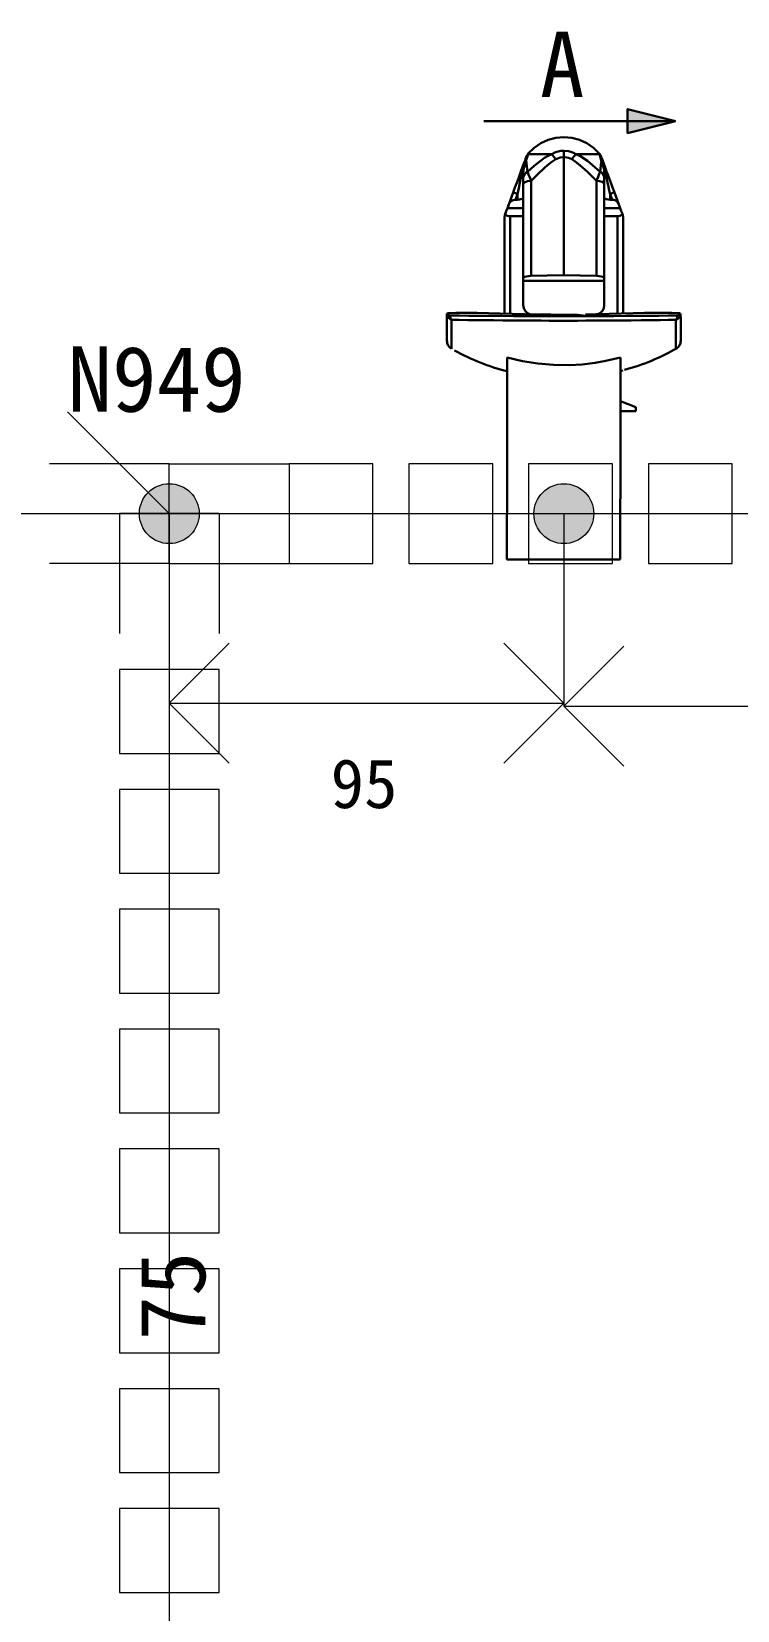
# Model space of a CAD drawing. Header units: millimetres. Extents: x 6 to 3615, y -854 to 0.
# Drawn here: x 1818.8 to 1848.3, y -610.9 to -545.1 of the extents above; entities that cross this region are included whole.
import ezdxf

# ---------------------------------------------------------------- set-up
doc = ezdxf.new("R2010")
doc.units = ezdxf.units.MM
doc.styles.add('4eff5b8b_Style', font='simfang.ttf')

msp = doc.modelspace()

# ---------------------------------------------------------------- hatches: boundary and pattern name
msp.add_hatch(color=256).paths.add_polyline_path([(1843.693, -549.315), (1845.693, -548.815), (1843.693, -548.315)])
h = msp.add_hatch(color=256)
edge = h.paths.add_edge_path()
edge.add_arc((1824.562, -565.193), 1.25, 0, 360)
h = msp.add_hatch(color=256)
edge = h.paths.add_edge_path()
edge.add_arc((1824.562, -565.193), 1.25, 0, 360)
h = msp.add_hatch(color=256)
edge = h.paths.add_edge_path()
edge.add_arc((1841.031, -565.193), 1.25, 0, 360)
h = msp.add_hatch(color=256)
edge = h.paths.add_edge_path()
edge.add_arc((1841.031, -565.193), 1.25, 0, 360)

# ---------------------------------------------------------------- linework, layer by layer
at = {"linetype": 'Continuous', "lineweight": 30}
for p, q in [((1845.693, -548.815), (1843.693, -548.315)), ((1843.693, -548.315), (1843.693, -549.315)), ((1845.693, -548.815), (1843.693, -548.315)), ((1843.693, -548.315), (1843.693, -549.315)), ((1845.693, -548.815), (1843.693, -549.315)), ((1843.693, -549.315), (1845.693, -548.815))]:
    msp.add_line(p, q, dxfattribs=at)
at = {"linetype": 'Continuous', "lineweight": 0}
for p, q in [((1833.062, -563.109), (1829.562, -563.109)), ((1829.562, -563.109), (1829.562, -567.276)), ((1833.062, -567.276), (1833.062, -563.109)), ((1838.062, -563.109), (1834.562, -563.109)), ((1834.562, -563.109), (1834.562, -567.276)), ((1838.062, -567.276), (1838.062, -563.109)), ((1843.062, -563.109), (1839.562, -563.109)), ((1839.562, -563.109), (1839.562, -567.276)), ((1843.062, -567.276), (1843.062, -563.109)), ((1848.062, -563.109), (1844.562, -563.109)), ((1844.562, -563.109), (1844.562, -567.276)), ((1848.062, -567.276), (1848.062, -563.109)), ((1829.562, -567.276), (1833.062, -567.276)), ((1829.562, -567.276), (1829.562, -567.276)), ((1834.562, -567.276), (1838.062, -567.276)), ((1834.562, -567.276), (1834.562, -567.276)), ((1839.562, -567.276), (1843.062, -567.276)), ((1839.562, -567.276), (1839.562, -567.276)), ((1844.562, -567.276), (1848.062, -567.276)), ((1844.562, -567.276), (1844.562, -567.276)), ((1826.646, -571.693), (1822.479, -571.693)), ((1822.479, -571.693), (1822.482, -575.193)), ((1826.646, -575.193), (1826.646, -571.693)), ((1822.482, -575.193), (1826.646, -575.193)), ((1826.646, -575.193), (1826.646, -575.193)), ((1826.646, -576.693), (1822.479, -576.693)), ((1822.479, -576.693), (1822.482, -580.193)), ((1826.646, -580.193), (1826.646, -576.693)), ((1822.482, -580.193), (1826.646, -580.193)), ((1826.646, -580.193), (1826.646, -580.193)), ((1826.646, -581.693), (1822.479, -581.693)), ((1822.479, -581.693), (1822.482, -585.193)), ((1826.646, -585.193), (1826.646, -581.693)), ((1822.482, -585.193), (1826.646, -585.193)), ((1826.646, -585.193), (1826.646, -585.193)), ((1826.646, -586.693), (1822.479, -586.693)), ((1822.479, -586.693), (1822.482, -590.193)), ((1826.646, -590.193), (1826.646, -586.693)), ((1822.482, -590.193), (1826.646, -590.193)), ((1826.646, -590.193), (1826.646, -590.193)), ((1826.646, -591.693), (1822.479, -591.693)), ((1822.479, -591.693), (1822.482, -595.193)), ((1826.646, -595.193), (1826.646, -591.693)), ((1822.482, -595.193), (1826.646, -595.193)), ((1826.646, -595.193), (1826.646, -595.193)), ((1826.646, -596.693), (1822.479, -596.693)), ((1822.479, -596.693), (1822.482, -600.193)), ((1826.646, -600.193), (1826.646, -596.693)), ((1822.482, -600.193), (1826.646, -600.193)), ((1826.646, -600.193), (1826.646, -600.193)), ((1826.646, -601.693), (1822.479, -601.693)), ((1822.479, -601.693), (1822.482, -605.193)), ((1826.646, -605.193), (1826.646, -601.693)), ((1822.482, -605.193), (1826.646, -605.193)), ((1826.646, -605.193), (1826.646, -605.193)), ((1826.646, -606.693), (1822.479, -606.693)), ((1822.479, -606.693), (1822.482, -610.193)), ((1826.646, -610.193), (1826.646, -606.693)), ((1822.482, -610.193), (1826.646, -610.193)), ((1826.646, -610.193), (1826.646, -610.193))]:
    msp.add_line(p, q, dxfattribs=at)
at = {"linetype": 'Continuous', "lineweight": 30}
msp.add_lwpolyline([(1845.693, -548.815), (1843.693, -548.315), (1843.693, -549.315)], close=True, dxfattribs=at)
for points in [[(1837.693, -548.815), (1845.693, -548.815)], [(1840.065, -549.742), (1839.789, -549.932)], [(1840.37, -549.604), (1840.065, -549.742)], [(1840.695, -549.521), (1840.37, -549.604)], [(1841.029, -549.492), (1840.695, -549.521)], [(1841.362, -549.521), (1841.029, -549.492)], [(1841.688, -549.604), (1841.362, -549.521)], [(1841.992, -549.742), (1841.688, -549.604)], [(1842.268, -549.932), (1841.992, -549.742)], [(1839.242, -550.914), (1839.38, -550.542)], [(1839.38, -550.542), (1839.305, -550.74)], [(1839.411, -550.456), (1839.38, -550.542)], [(1839.38, -550.542), (1839.411, -550.456)], [(1839.409, -550.591), (1839.424, -550.581)], [(1839.411, -550.456), (1839.448, -550.357)], [(1839.424, -550.581), (1839.43, -550.578)], [(1839.43, -550.578), (1839.438, -550.576)], [(1839.438, -550.576), (1839.443, -550.573)], [(1839.44, -550.591), (1839.448, -550.581)], [(1839.443, -550.573), (1839.448, -550.573)], [(1839.474, -550.286), (1839.448, -550.357)], [(1839.464, -550.31), (1839.448, -550.357)], [(1839.451, -550.497), (1839.448, -550.573)], [(1839.448, -550.581), (1839.448, -550.573)], [(1839.451, -550.497), (1839.49, -550.362)], [(1839.461, -550.49), (1839.451, -550.497)], [(1839.461, -550.49), (1839.471, -550.56)], [(1839.495, -550.25), (1839.464, -550.31)], [(1839.474, -550.286), (1839.464, -550.31)], [(1839.471, -550.56), (1839.49, -550.703)], [(1839.495, -550.25), (1839.474, -550.286)], [(1839.49, -550.263), (1839.474, -550.286)], [(1839.508, -550.299), (1839.49, -550.362)], [(1839.495, -550.25), (1839.544, -550.172)], [(1839.536, -550.195), (1839.495, -550.25)], [(1839.508, -550.299), (1839.526, -550.232)], [(1839.547, -550.164), (1839.518, -550.214)], [(1839.536, -550.195), (1839.526, -550.232)], [(1839.536, -550.195), (1839.544, -550.172)], [(1839.599, -550.195), (1839.536, -550.195)], [(1839.544, -550.172), (1839.547, -550.164)], [(1839.789, -549.932), (1839.547, -550.164)], [(1839.599, -550.195), (1839.708, -550.195)], [(1839.708, -550.195), (1839.862, -550.195)], [(1839.786, -550.685), (1840.036, -550.484)], [(1839.862, -550.195), (1840.055, -550.195)], [(1840.227, -550.352), (1840.036, -550.484)], [(1840.281, -550.195), (1840.055, -550.195)], [(1840.227, -550.352), (1840.378, -550.266)], [(1840.531, -550.195), (1840.281, -550.195)], [(1840.339, -550.669), (1840.526, -550.518)], [(1840.378, -550.266), (1840.531, -550.195)], [(1840.526, -550.518), (1840.698, -550.406)], [(1840.677, -550.12), (1840.531, -550.195)], [(1840.62, -550.305), (1840.531, -550.195)], [(1840.698, -550.406), (1840.62, -550.305)], [(1840.792, -550.083), (1840.677, -550.12)], [(1840.698, -550.406), (1840.734, -550.388)], [(1840.734, -550.388), (1840.875, -550.339)], [(1840.792, -550.083), (1840.909, -550.062)], [(1840.875, -550.339), (1841.029, -550.323)], [(1840.909, -550.062), (1841.029, -550.055)], [(1841.029, -550.055), (1841.029, -550.18)], [(1841.029, -550.055), (1841.227, -550.076)], [(1841.029, -550.18), (1841.029, -550.323)], [(1841.029, -550.323), (1841.029, -555.245)], [(1841.07, -550.323), (1841.029, -550.323)], [(1841.221, -550.349), (1841.07, -550.323)], [(1841.359, -550.406), (1841.221, -550.349)], [(1841.227, -550.076), (1841.328, -550.102)], [(1841.328, -550.102), (1841.43, -550.143)], [(1841.445, -550.292), (1841.359, -550.406)], [(1841.359, -550.406), (1841.505, -550.5)], [(1841.43, -550.143), (1841.526, -550.195)], [(1841.526, -550.195), (1841.445, -550.292)], [(1841.505, -550.5), (1841.695, -550.651)], [(1841.526, -550.195), (1841.737, -550.297)], [(1841.776, -550.195), (1841.526, -550.195)], [(1841.737, -550.297), (1842.016, -550.479)], [(1841.776, -550.195), (1842.003, -550.195)], [(1842.003, -550.195), (1842.195, -550.195)], [(1842.016, -550.479), (1842.234, -550.656)], [(1842.349, -550.195), (1842.195, -550.195)], [(1842.51, -550.164), (1842.268, -549.932)], [(1842.458, -550.195), (1842.349, -550.195)], [(1842.521, -550.195), (1842.458, -550.195)], [(1842.51, -550.164), (1842.513, -550.172)], [(1842.51, -550.164), (1842.539, -550.214)], [(1842.513, -550.172), (1842.562, -550.25)], [(1842.513, -550.172), (1842.521, -550.195)], [(1842.534, -550.232), (1842.521, -550.195)], [(1842.521, -550.195), (1842.562, -550.25)], [(1842.549, -550.286), (1842.534, -550.232)], [(1842.565, -550.349), (1842.549, -550.286)], [(1842.562, -550.25), (1842.583, -550.286)], [(1842.562, -550.25), (1842.591, -550.31)], [(1842.607, -550.497), (1842.565, -550.349)], [(1842.596, -550.49), (1842.576, -550.638)], [(1842.583, -550.286), (1842.594, -550.31)], [(1842.591, -550.31), (1842.583, -550.286)], [(1842.583, -550.286), (1842.594, -550.31)], [(1842.591, -550.31), (1842.609, -550.359)], [(1842.596, -550.49), (1842.607, -550.497)], [(1842.609, -550.573), (1842.607, -550.497)], [(1842.638, -550.432), (1842.609, -550.359)], [(1842.609, -550.573), (1842.609, -550.578)], [(1842.615, -550.573), (1842.609, -550.573)], [(1842.609, -550.578), (1842.615, -550.589)], [(1842.62, -550.576), (1842.615, -550.573)], [(1842.628, -550.578), (1842.62, -550.576)], [(1842.643, -550.586), (1842.628, -550.578)], [(1842.638, -550.432), (1842.672, -550.523)], [(1842.672, -550.523), (1842.638, -550.432)], [(1842.714, -550.638), (1842.672, -550.523)], [(1839.133, -551.206), (1839.062, -551.393)], [(1839.133, -551.206), (1839.19, -551.049)], [(1839.19, -551.049), (1839.133, -551.206)], [(1839.242, -550.914), (1839.19, -551.049)], [(1839.198, -551.38), (1839.247, -551.13)], [(1839.242, -550.914), (1839.273, -550.828)], [(1839.247, -550.948), (1839.242, -550.914)], [(1839.279, -550.982), (1839.247, -550.948)], [(1839.247, -551.13), (1839.279, -550.982)], [(1839.273, -550.828), (1839.305, -550.74)], [(1839.299, -550.87), (1839.279, -550.982)], [(1839.279, -550.982), (1839.32, -550.982)], [(1839.333, -550.758), (1839.299, -550.87)], [(1839.305, -550.74), (1839.339, -550.669)], [(1839.312, -550.747), (1839.305, -550.74)], [(1839.312, -550.747), (1839.333, -550.758)], [(1839.32, -550.982), (1839.336, -550.982)], [(1839.333, -550.758), (1839.344, -550.727)], [(1839.344, -550.872), (1839.336, -550.982)], [(1839.336, -551.182), (1839.336, -550.982)], [(1839.336, -550.982), (1839.336, -551.448)], [(1839.336, -551.182), (1839.346, -551.109)], [(1839.336, -551.216), (1839.336, -551.182)], [(1839.336, -551.323), (1839.336, -551.216)], [(1839.365, -550.635), (1839.339, -550.669)], [(1839.344, -550.727), (1839.388, -550.643)], [(1839.365, -550.677), (1839.344, -550.727)], [(1839.359, -550.781), (1839.344, -550.872)], [(1839.383, -551.039), (1839.346, -551.109)], [(1839.385, -550.703), (1839.359, -550.781)], [(1839.365, -550.635), (1839.393, -550.604)], [(1839.44, -550.977), (1839.383, -551.039)], [(1839.422, -550.63), (1839.385, -550.703)], [(1839.388, -550.643), (1839.409, -550.615)], [(1839.393, -550.604), (1839.409, -550.591)], [(1839.409, -550.615), (1839.419, -550.604)], [(1839.419, -550.604), (1839.427, -550.599)], [(1839.427, -550.615), (1839.422, -550.63)], [(1839.422, -550.63), (1839.427, -550.62)], [(1839.427, -550.599), (1839.43, -550.596)], [(1839.427, -550.62), (1839.438, -550.599)], [(1839.432, -550.607), (1839.427, -550.615)], [(1839.43, -550.596), (1839.432, -550.596)], [(1839.432, -550.596), (1839.432, -550.599)], [(1839.432, -550.599), (1839.432, -550.607)], [(1839.438, -550.599), (1839.44, -550.591)], [(1839.516, -550.93), (1839.44, -550.977)], [(1839.49, -550.703), (1839.516, -550.93)], [(1839.516, -550.93), (1839.786, -550.685)], [(1839.523, -550.948), (1839.516, -550.93)], [(1839.562, -551.044), (1839.523, -550.948)], [(1839.609, -551.164), (1839.562, -551.044)], [(1839.661, -551.305), (1839.609, -551.164)], [(1839.661, -551.305), (1839.927, -551.044)], [(1839.927, -551.044), (1840.237, -550.758)], [(1840.237, -550.758), (1840.339, -550.669)], [(1841.695, -550.651), (1842.021, -550.94)], [(1842.021, -550.94), (1842.396, -551.305)], [(1842.234, -550.656), (1842.542, -550.93)], [(1842.406, -551.273), (1842.458, -551.138)], [(1842.458, -551.138), (1842.503, -551.023)], [(1842.503, -551.023), (1842.542, -550.93)], [(1842.542, -550.93), (1842.555, -550.828)], [(1842.542, -550.93), (1842.62, -550.979)], [(1842.555, -550.828), (1842.576, -550.638)], [(1842.615, -550.589), (1842.62, -550.599)], [(1842.62, -550.599), (1842.628, -550.615)], [(1842.677, -551.042), (1842.62, -550.979)], [(1842.625, -550.599), (1842.625, -550.596)], [(1842.628, -550.596), (1842.625, -550.596)], [(1842.625, -550.599), (1842.625, -550.607)], [(1842.625, -550.607), (1842.635, -550.63)], [(1842.63, -550.599), (1842.628, -550.596)], [(1842.628, -550.615), (1842.635, -550.63)], [(1842.633, -550.599), (1842.63, -550.599)], [(1842.638, -550.604), (1842.633, -550.599)], [(1842.672, -550.706), (1842.635, -550.63)], [(1842.638, -550.604), (1842.646, -550.615)], [(1842.643, -550.586), (1842.659, -550.599)], [(1842.654, -550.622), (1842.646, -550.615)], [(1842.68, -550.659), (1842.654, -550.622)], [(1842.685, -550.628), (1842.659, -550.599)], [(1842.672, -550.706), (1842.698, -550.789)], [(1842.711, -551.112), (1842.677, -551.042)], [(1842.724, -550.758), (1842.68, -550.659)], [(1842.711, -550.661), (1842.685, -550.628)], [(1842.698, -550.789), (1842.716, -550.88)], [(1842.753, -550.74), (1842.711, -550.661)], [(1842.721, -551.182), (1842.711, -551.112)], [(1842.815, -550.914), (1842.714, -550.638)], [(1842.753, -550.74), (1842.714, -550.638)], [(1842.721, -550.982), (1842.716, -550.88)], [(1842.721, -550.982), (1842.721, -551.182)], [(1842.737, -550.982), (1842.721, -550.982)], [(1842.721, -551.182), (1842.721, -551.281)], [(1842.724, -550.758), (1842.745, -550.747)], [(1842.758, -550.87), (1842.724, -550.758)], [(1842.779, -550.982), (1842.737, -550.982)], [(1842.745, -550.747), (1842.753, -550.74)], [(1842.768, -550.789), (1842.753, -550.74)], [(1842.779, -550.982), (1842.758, -550.87)], [(1842.815, -550.914), (1842.768, -550.789)], [(1842.812, -550.945), (1842.779, -550.982)], [(1842.818, -551.172), (1842.779, -550.982)], [(1842.815, -550.914), (1842.812, -550.945)], [(1842.839, -550.977), (1842.815, -550.914)], [(1842.859, -551.38), (1842.818, -551.172)], [(1842.898, -551.135), (1842.839, -550.977)], [(1842.964, -551.31), (1842.898, -551.135)], [(1838.914, -551.794), (1838.674, -552.443)], [(1838.99, -551.594), (1838.914, -551.794)], [(1838.914, -551.794), (1838.94, -551.802)], [(1838.94, -551.802), (1839.008, -551.828)], [(1839.062, -551.393), (1838.99, -551.594)], [(1839.008, -551.828), (1839.099, -551.862)], [(1839.099, -551.862), (1839.01, -552.102)], [(1839.151, -551.609), (1839.099, -551.862)], [(1839.099, -551.862), (1839.099, -552.102)], [(1839.198, -551.38), (1839.151, -551.609)], [(1839.336, -551.448), (1839.336, -551.323)], [(1839.336, -551.448), (1839.357, -551.401)], [(1839.336, -555.375), (1839.336, -551.448)], [(1839.357, -551.401), (1839.419, -551.359)], [(1839.516, -551.326), (1839.419, -551.359)], [(1839.516, -551.326), (1839.635, -551.305)], [(1839.635, -551.305), (1839.661, -551.305)], [(1839.661, -555.276), (1839.661, -551.305)], [(1842.396, -551.305), (1842.406, -551.273)], [(1842.396, -555.276), (1842.396, -551.305)], [(1842.523, -551.32), (1842.396, -551.305)], [(1842.63, -551.354), (1842.523, -551.32)], [(1842.698, -551.398), (1842.63, -551.354)], [(1842.698, -551.398), (1842.721, -551.448)], [(1842.721, -551.281), (1842.721, -551.401)], [(1842.721, -551.401), (1842.721, -551.448)], [(1842.721, -552.341), (1842.721, -551.448)], [(1842.721, -551.448), (1842.721, -555.375)], [(1842.898, -551.562), (1842.859, -551.38)], [(1842.927, -551.706), (1842.898, -551.562)], [(1842.958, -551.862), (1842.927, -551.706)], [(1842.958, -551.862), (1843.049, -551.828)], [(1842.958, -551.862), (1843.047, -552.102)], [(1842.958, -552.102), (1842.958, -551.862)], [(1843.049, -551.542), (1842.964, -551.31)], [(1842.964, -551.31), (1843.049, -551.542)], [(1843.143, -551.794), (1843.049, -551.542)], [(1843.049, -551.828), (1843.117, -551.802)], [(1843.143, -551.794), (1843.117, -551.802)], [(1843.383, -552.443), (1843.143, -551.794)], [(1838.628, -552.57), (1838.674, -552.443)], [(1838.724, -552.312), (1838.674, -552.443)], [(1839.336, -552.443), (1838.674, -552.443)], [(1838.768, -552.221), (1838.724, -552.312)], [(1838.833, -552.151), (1838.768, -552.221)], [(1838.919, -552.112), (1838.833, -552.151)], [(1839.01, -552.102), (1838.919, -552.112)], [(1839.01, -552.102), (1839.099, -552.102)], [(1839.174, -552.094), (1839.099, -552.102)], [(1839.174, -552.094), (1839.24, -552.078)], [(1839.24, -552.078), (1839.289, -552.062)], [(1839.289, -552.062), (1839.323, -552.049)], [(1839.323, -552.049), (1839.336, -552.049)], [(1839.336, -552.049), (1839.336, -552.081)], [(1839.336, -552.143), (1839.336, -552.164)], [(1842.734, -552.049), (1842.721, -552.049)], [(1842.721, -552.081), (1842.721, -552.078)], [(1842.721, -552.115), (1842.721, -552.081)], [(1842.721, -552.341), (1842.721, -552.326)], [(1843.383, -552.443), (1842.721, -552.443)], [(1842.768, -552.062), (1842.734, -552.049)], [(1842.818, -552.078), (1842.768, -552.062)], [(1842.885, -552.094), (1842.818, -552.078)], [(1842.958, -552.102), (1842.885, -552.094)], [(1842.958, -552.102), (1843.047, -552.102)], [(1843.047, -552.102), (1843.109, -552.107)], [(1843.109, -552.107), (1843.159, -552.12)], [(1843.159, -552.12), (1843.245, -552.167)], [(1843.245, -552.167), (1843.299, -552.24)], [(1843.344, -552.339), (1843.299, -552.24)], [(1843.344, -552.339), (1843.383, -552.443)], [(1843.43, -552.57), (1843.383, -552.443)], [(1838.562, -552.742), (1838.549, -552.826)], [(1838.549, -556.841), (1838.549, -552.826)], [(1838.562, -552.742), (1838.628, -552.57)], [(1838.583, -552.688), (1838.562, -552.742)], [(1838.583, -552.688), (1838.628, -552.57)], [(1838.641, -552.75), (1838.583, -552.688)], [(1838.732, -552.779), (1838.641, -552.75)], [(1838.732, -552.779), (1838.784, -552.784)], [(1839.336, -552.784), (1838.784, -552.784)], [(1838.784, -556.849), (1838.784, -552.784)], [(1843.273, -552.784), (1842.721, -552.784)], [(1843.273, -552.784), (1843.375, -552.768)], [(1843.273, -556.849), (1843.273, -552.784)], [(1843.375, -552.768), (1843.451, -552.721)], [(1843.474, -552.688), (1843.43, -552.57)], [(1843.474, -552.688), (1843.451, -552.721)], [(1843.474, -552.688), (1843.495, -552.742)], [(1843.495, -552.742), (1843.508, -552.826)], [(1843.508, -556.841), (1843.508, -552.826)], [(1839.352, -555.349), (1839.336, -555.375)], [(1839.336, -555.477), (1839.336, -555.375)], [(1839.336, -555.375), (1839.336, -555.477)], [(1841.029, -555.477), (1839.336, -555.477)], [(1839.336, -556.5), (1839.336, -555.477)], [(1839.396, -555.32), (1839.352, -555.349)], [(1839.466, -555.299), (1839.396, -555.32)], [(1839.557, -555.284), (1839.466, -555.299)], [(1839.661, -555.276), (1839.557, -555.284)], [(1840.341, -555.253), (1839.661, -555.276)], [(1841.029, -555.245), (1840.341, -555.253)], [(1841.716, -555.253), (1841.029, -555.245)], [(1841.029, -555.477), (1842.721, -555.477)], [(1842.396, -555.276), (1841.716, -555.253)], [(1842.5, -555.284), (1842.396, -555.276)], [(1842.591, -555.299), (1842.5, -555.284)], [(1842.661, -555.32), (1842.591, -555.299)], [(1842.706, -555.349), (1842.661, -555.32)], [(1842.721, -555.375), (1842.706, -555.349)], [(1842.721, -555.375), (1842.721, -555.477)], [(1842.721, -555.477), (1842.721, -556.5)], [(1839.354, -556.622), (1839.336, -556.5)], [(1842.703, -556.622), (1842.721, -556.5)], [(1836.151, -556.87), (1836.146, -557.062)], [(1836.146, -557.062), (1836.146, -557.299)], [(1836.146, -557.062), (1836.146, -557.273)], [(1836.161, -556.849), (1836.151, -556.87)], [(1836.177, -556.956), (1836.151, -556.87)], [(1836.161, -556.849), (1836.206, -556.833)], [(1836.221, -557.023), (1836.177, -556.956)], [(1836.521, -556.82), (1836.206, -556.833)], [(1836.206, -556.833), (1836.208, -556.846)], [(1836.208, -556.846), (1836.219, -556.867)], [(1836.219, -556.867), (1836.232, -556.885)], [(1836.221, -557.023), (1836.281, -557.073)], [(1836.232, -556.885), (1836.247, -556.904)], [(1836.247, -556.904), (1836.276, -556.922)], [(1836.276, -556.922), (1836.289, -556.924)], [(1836.281, -557.073), (1836.346, -557.104)], [(1836.289, -556.924), (1836.661, -556.93)], [(1836.292, -556.974), (1836.289, -556.924)], [(1836.302, -557.023), (1836.292, -556.974)], [(1836.323, -557.068), (1836.302, -557.023)], [(1836.346, -557.104), (1836.323, -557.068)], [(1836.346, -557.104), (1836.664, -557.109)], [(1836.346, -557.385), (1836.346, -557.104)], [(1836.521, -556.82), (1836.859, -556.815)], [(1836.661, -556.93), (1837.068, -556.935)], [(1836.664, -557.109), (1837.029, -557.117)], [(1837.219, -556.815), (1836.859, -556.815)], [(1837.029, -557.117), (1837.333, -557.122)], [(1837.068, -556.935), (1837.5, -556.938)], [(1837.219, -556.815), (1837.414, -556.818)], [(1837.333, -557.122), (1837.589, -557.125)], [(1837.88, -556.826), (1837.414, -556.818)], [(1837.5, -556.938), (1837.958, -556.943)], [(1837.589, -557.125), (1837.841, -557.128)], [(1837.841, -557.128), (1838.089, -557.128)], [(1838.37, -556.839), (1837.88, -556.826)], [(1838.438, -556.945), (1837.958, -556.943)], [(1838.089, -557.128), (1838.479, -557.133)], [(1838.88, -556.852), (1838.37, -556.839)], [(1838.932, -556.948), (1838.438, -556.945)], [(1838.479, -557.133), (1838.964, -557.135)], [(1839.404, -556.867), (1838.88, -556.852)], [(1839.445, -556.951), (1838.932, -556.948)], [(1838.964, -557.135), (1839.255, -557.138)], [(1839.255, -557.138), (1839.727, -557.141)], [(1839.411, -556.732), (1839.354, -556.622)], [(1839.365, -556.651), (1839.354, -556.622)], [(1839.411, -556.732), (1839.354, -556.622)], [(1839.94, -556.88), (1839.404, -556.867)], [(1839.451, -556.779), (1839.411, -556.732)], [(1839.411, -556.732), (1839.5, -556.818)], [(1839.5, -556.818), (1839.411, -556.732)], [(1839.966, -556.953), (1839.445, -556.951)], [(1839.5, -556.818), (1839.602, -556.872)], [(1839.604, -556.872), (1839.5, -556.818)], [(1839.602, -556.872), (1839.578, -556.862)], [(1839.727, -557.141), (1840.078, -557.141)], [(1840.482, -556.888), (1839.94, -556.88)], [(1840.495, -556.958), (1839.966, -556.953)], [(1840.078, -557.141), (1840.417, -557.143)], [(1840.417, -557.143), (1840.734, -557.143)], [(1841.026, -556.893), (1840.482, -556.888)], [(1841.029, -556.958), (1840.495, -556.958)], [(1840.734, -557.143), (1841.029, -557.143)], [(1841.482, -556.891), (1841.026, -556.893)], [(1841.56, -556.958), (1841.029, -556.958)], [(1841.029, -557.143), (1841.302, -557.143)], [(1841.302, -557.143), (1841.602, -557.143)], [(1842.091, -556.953), (1841.482, -556.891)], [(1842.091, -556.953), (1841.56, -556.958)], [(1841.602, -557.143), (1841.951, -557.141)], [(1842.385, -556.875), (1841.935, -556.883)], [(1841.951, -557.141), (1842.331, -557.138)], [(1842.091, -556.953), (1842.612, -556.951)], [(1842.331, -557.138), (1842.799, -557.135)], [(1842.922, -556.859), (1842.385, -556.875)], [(1842.56, -556.818), (1842.453, -556.872)], [(1842.456, -556.872), (1842.56, -556.818)], [(1842.479, -556.862), (1842.456, -556.872)], [(1842.56, -556.818), (1842.646, -556.729)], [(1842.646, -556.729), (1842.56, -556.818)], [(1842.56, -556.818), (1842.607, -556.779)], [(1842.612, -556.951), (1843.122, -556.948)], [(1842.703, -556.622), (1842.646, -556.729)], [(1842.703, -556.622), (1842.646, -556.729)], [(1842.646, -556.729), (1842.693, -556.651)], [(1842.799, -557.135), (1843.219, -557.133)], [(1843.43, -556.844), (1842.922, -556.859)], [(1843.62, -556.945), (1843.122, -556.948)], [(1843.219, -557.133), (1843.578, -557.13)], [(1843.922, -556.831), (1843.43, -556.844)], [(1843.578, -557.13), (1843.844, -557.13)], [(1843.62, -556.945), (1844.099, -556.943)], [(1843.844, -557.13), (1844.255, -557.128)], [(1844.393, -556.82), (1843.922, -556.831)], [(1844.099, -556.943), (1844.557, -556.938)], [(1844.255, -557.128), (1844.354, -557.125)], [(1844.354, -557.125), (1844.724, -557.122)], [(1844.839, -556.815), (1844.393, -556.82)], [(1844.557, -556.938), (1844.99, -556.935)], [(1844.724, -557.122), (1845.07, -557.117)], [(1844.839, -556.815), (1845.198, -556.815)], [(1844.99, -556.935), (1845.396, -556.93)], [(1845.07, -557.117), (1845.383, -557.112)], [(1845.536, -556.82), (1845.198, -556.815)], [(1845.383, -557.112), (1845.711, -557.104)], [(1845.396, -556.93), (1845.768, -556.924)], [(1845.536, -556.82), (1845.852, -556.833)], [(1845.734, -557.068), (1845.711, -557.104)], [(1845.776, -557.073), (1845.711, -557.104)], [(1845.711, -557.104), (1845.711, -557.318)], [(1845.755, -557.023), (1845.734, -557.068)], [(1845.766, -556.974), (1845.755, -557.023)], [(1845.766, -556.974), (1845.768, -556.924)], [(1845.768, -556.924), (1845.797, -556.914)], [(1845.836, -557.023), (1845.776, -557.073)], [(1845.797, -556.914), (1845.815, -556.904)], [(1845.815, -556.904), (1845.828, -556.888)], [(1845.828, -556.888), (1845.841, -556.87)], [(1845.88, -556.956), (1845.836, -557.023)], [(1845.841, -556.87), (1845.849, -556.846)], [(1845.849, -556.846), (1845.852, -556.833)], [(1845.852, -556.833), (1845.888, -556.844)], [(1845.906, -556.87), (1845.88, -556.956)], [(1845.888, -556.844), (1845.906, -556.87)], [(1845.911, -557.062), (1845.906, -556.87)], [(1845.911, -557.206), (1845.911, -557.062)], [(1845.911, -557.062), (1845.911, -557.273)], [(1836.146, -557.5), (1836.146, -557.273)], [(1836.146, -557.299), (1836.146, -557.273)], [(1836.146, -557.299), (1836.146, -557.5)], [(1836.146, -557.5), (1836.146, -557.664)], [(1836.146, -557.664), (1836.146, -557.802)], [(1836.146, -557.771), (1836.146, -557.755)], [(1836.146, -557.773), (1836.146, -557.771)], [(1836.146, -557.896), (1836.146, -557.802)], [(1836.146, -557.802), (1836.146, -557.896)], [(1836.346, -557.549), (1836.346, -557.385)], [(1836.346, -557.672), (1836.346, -557.549)], [(1836.346, -557.672), (1836.346, -557.789)], [(1836.346, -557.901), (1836.346, -557.789)], [(1845.711, -557.529), (1845.711, -557.318)], [(1845.711, -557.724), (1845.711, -557.529)], [(1845.711, -557.893), (1845.711, -557.724)], [(1845.911, -557.339), (1845.911, -557.206)], [(1845.911, -557.273), (1845.911, -557.339)], [(1845.911, -557.456), (1845.911, -557.339)], [(1845.911, -557.562), (1845.911, -557.456)], [(1845.911, -557.656), (1845.911, -557.562)], [(1845.911, -557.589), (1845.911, -557.737)], [(1845.911, -557.737), (1845.911, -557.656)], [(1845.911, -557.737), (1845.911, -557.656)], [(1845.911, -557.805), (1845.911, -557.737)], [(1845.911, -557.805), (1845.911, -557.862)], [(1845.911, -557.862), (1845.911, -557.805)], [(1836.146, -557.951), (1836.146, -557.896)], [(1836.146, -557.896), (1836.146, -557.951)], [(1836.146, -557.951), (1836.146, -557.961)], [(1836.146, -557.951), (1836.146, -557.961)], [(1836.146, -557.956), (1836.146, -557.961)], [(1836.146, -557.961), (1836.154, -558.026)], [(1836.159, -558.076), (1836.146, -557.961)], [(1836.146, -557.961), (1836.159, -558.076)], [(1836.159, -558.076), (1836.201, -558.172)], [(1836.201, -558.172), (1836.266, -558.255)], [(1836.266, -558.255), (1836.346, -558.318)], [(1836.346, -558.044), (1836.346, -557.901)], [(1836.346, -558.169), (1836.346, -558.044)], [(1836.346, -558.169), (1836.346, -558.24)], [(1836.346, -558.24), (1836.346, -558.276)], [(1836.346, -558.31), (1836.346, -558.276)], [(1836.346, -558.31), (1836.346, -558.318)], [(1845.711, -558.003), (1845.711, -557.893)], [(1845.711, -558.003), (1845.711, -558.091)], [(1845.711, -558.091), (1845.711, -558.214)], [(1845.711, -558.214), (1845.711, -558.276)], [(1845.792, -558.255), (1845.711, -558.318)], [(1845.711, -558.276), (1845.711, -558.31)], [(1845.711, -558.31), (1845.711, -558.318)], [(1845.792, -558.255), (1845.857, -558.172)], [(1845.898, -558.076), (1845.857, -558.172)], [(1845.898, -558.076), (1845.911, -557.961)], [(1845.911, -557.961), (1845.904, -558.026)], [(1845.911, -557.862), (1845.911, -557.906)], [(1845.911, -557.906), (1845.911, -557.862)], [(1845.911, -557.906), (1845.911, -557.938)], [(1845.911, -557.956), (1845.911, -557.938)], [(1845.911, -557.956), (1845.911, -557.961)], [(1845.911, -557.956), (1845.911, -557.961)], [(1838.667, -558.682), (1839.305, -558.831)], [(1838.667, -558.682), (1838.667, -563.13)], [(1838.667, -558.682), (1838.667, -558.875)], [(1838.667, -558.875), (1838.667, -559.021)], [(1838.667, -559.021), (1838.667, -559.094)], [(1838.667, -559.094), (1838.667, -559.12)], [(1839.305, -558.831), (1839.951, -558.932)], [(1839.951, -558.932), (1840.602, -558.987)], [(1840.602, -558.987), (1841.255, -558.995)], [(1841.255, -558.995), (1841.794, -558.964)], [(1841.794, -558.964), (1842.333, -558.901)], [(1842.333, -558.901), (1842.784, -558.823)], [(1843.391, -558.682), (1842.784, -558.823)], [(1843.391, -562.979), (1843.391, -558.682)], [(1843.391, -558.979), (1843.391, -558.938)], [(1843.391, -558.979), (1843.391, -559.482)], [(1843.391, -559.034), (1843.391, -558.979)], [(1838.667, -559.37), (1838.667, -559.482)], [(1843.391, -559.245), (1843.487, -559.219)], [(1843.391, -559.227), (1843.391, -559.219)], [(1843.391, -560.5), (1844.036, -560.755)], [(1843.391, -562.057), (1843.391, -560.562)], [(1843.391, -560.917), (1844.036, -560.917)], [(1844.036, -560.755), (1844.036, -560.917)], [(1843.391, -562.057), (1843.385, -567.104)], [(1838.667, -563.208), (1838.656, -567.107)], [(1838.667, -563.13), (1838.664, -563.208)], [(1838.667, -563.208), (1838.664, -563.208)], [(1843.385, -567.104), (1838.656, -567.107)]]:
    msp.add_lwpolyline(points, dxfattribs=at)
at = {"linetype": 'Continuous', "lineweight": 13}
for points in [[(1824.562, -565.193), (1820.312, -560.943)], [(1679.562, -565.193), (1824.562, -565.193)], [(1824.562, -565.193), (1824.562, -573.099)], [(1824.562, -565.193), (1824.562, -630.193)], [(1824.562, -565.193), (1974.562, -565.193)], [(1841.031, -565.193), (1841.031, -573.227)], [(1841.031, -565.193), (1841.031, -573.099)], [(1824.562, -573.099), (1827.062, -570.599)], [(1841.031, -573.099), (1838.531, -570.599)], [(1841.031, -573.227), (1843.531, -570.727)], [(1824.562, -573.099), (1841.031, -573.099)], [(1824.562, -573.099), (1827.062, -575.599)], [(1841.031, -573.099), (1838.531, -575.599)], [(1841.031, -573.227), (1879.81, -573.227)], [(1841.031, -573.227), (1843.531, -575.727)]]:
    msp.add_lwpolyline(points, dxfattribs=at)
at = {"linetype": 'Continuous', "lineweight": 0}
for points in [[(1824.562, -563.109), (1819.562, -563.109)], [(1824.562, -567.276), (1824.562, -563.109)], [(1824.562, -563.109), (1829.562, -563.109)], [(1824.562, -567.276), (1824.562, -563.109)], [(1826.643, -565.193), (1822.479, -565.193)], [(1822.479, -565.193), (1822.482, -570.193)], [(1826.643, -565.193), (1826.646, -570.193)], [(1824.562, -567.276), (1819.562, -567.276)], [(1824.562, -567.276), (1829.562, -567.276)]]:
    msp.add_lwpolyline(points, dxfattribs=at)
for points in [[(1829.562, -567.276), (1833.062, -567.276), (1833.062, -563.109), (1829.562, -563.109), (1829.562, -567.276)], [(1834.562, -567.276), (1838.062, -567.276), (1838.062, -563.109), (1834.562, -563.109), (1834.562, -567.276)], [(1839.562, -567.276), (1843.062, -567.276), (1843.062, -563.109), (1839.562, -563.109), (1839.562, -567.276)], [(1844.562, -567.276), (1848.062, -567.276), (1848.062, -563.109), (1844.562, -563.109), (1844.562, -567.276)], [(1826.646, -575.193), (1826.646, -571.693), (1822.479, -571.693), (1822.482, -575.193), (1826.646, -575.193)], [(1826.646, -580.193), (1826.646, -576.693), (1822.479, -576.693), (1822.482, -580.193), (1826.646, -580.193)], [(1826.646, -585.193), (1826.646, -581.693), (1822.479, -581.693), (1822.482, -585.193), (1826.646, -585.193)], [(1826.646, -590.193), (1826.646, -586.693), (1822.479, -586.693), (1822.482, -590.193), (1826.646, -590.193)], [(1826.646, -595.193), (1826.646, -591.693), (1822.479, -591.693), (1822.482, -595.193), (1826.646, -595.193)], [(1826.646, -600.193), (1826.646, -596.693), (1822.479, -596.693), (1822.482, -600.193), (1826.646, -600.193)], [(1826.646, -605.193), (1826.646, -601.693), (1822.479, -601.693), (1822.482, -605.193), (1826.646, -605.193)], [(1826.646, -610.193), (1826.646, -606.693), (1822.479, -606.693), (1822.482, -610.193), (1826.646, -610.193)]]:
    msp.add_lwpolyline(points, close=True, dxfattribs=at)
at = {"linetype": 'Continuous', "lineweight": 13}
for centre in [(1824.562, -565.193), (1824.562, -565.193), (1824.562, -565.193), (1824.562, -565.193), (1841.031, -565.193), (1841.031, -565.193), (1841.031, -565.193), (1841.031, -565.193)]:
    msp.add_circle(centre, 1.25, dxfattribs=at)
at = {"linetype": 'Continuous', "lineweight": 30}
for centre, radius, start, end in [((1840.857, -550.471), 9.049, -119, -104), ((1841.198, -550.385), 9.122, -75, -60)]:
    msp.add_arc(centre, radius, start, end, dxfattribs=at)

# ---------------------------------------------------------------- texts
at = {"linetype": 'Continuous', "style": '4eff5b8b_Style'}
for s, height, p in [('A', 2.734, (1840.031, -547.818)), ('N949', 2.7344, (1820.312, -560.943)), ('95', 2.0508, (1831.297, -577.474))]:
    msp.add_text(s, height=height, dxfattribs=at).set_placement(p)
msp.add_text('75', height=2.7344, rotation=-270, dxfattribs=at).set_placement((1826.062, -599.693))

doc.saveas('drawing.dxf')
